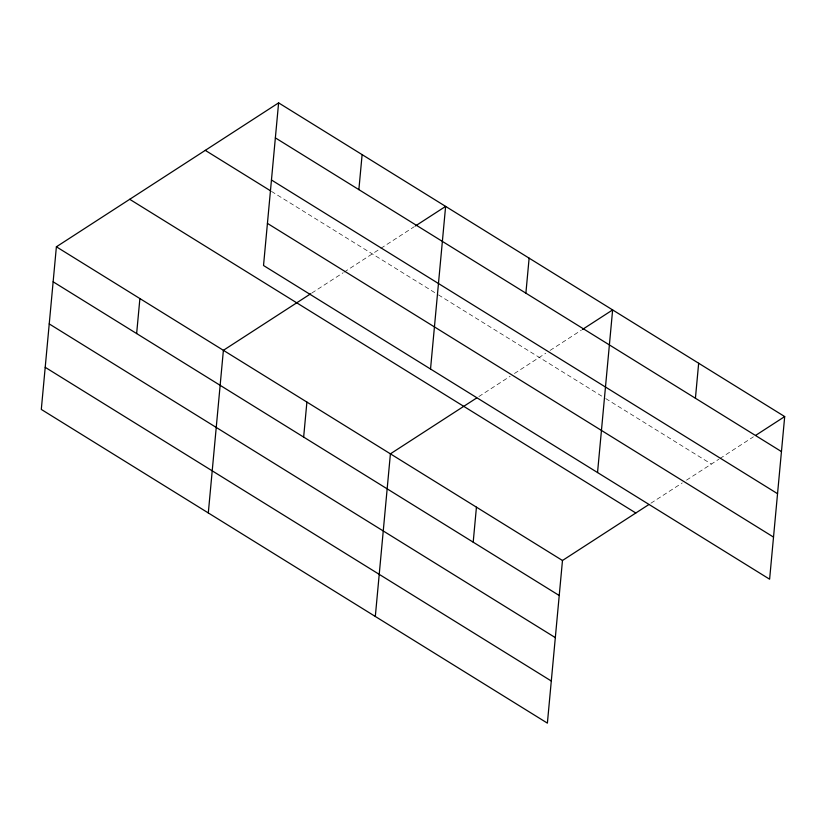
<?xml version="1.0" encoding="UTF-8"?>
<svg xmlns="http://www.w3.org/2000/svg" width="826" height="826" viewBox="0 0 826 826"><rect width="100%" height="100%" fill="white"/><g stroke="black" fill="none" stroke-linecap="round" stroke-linejoin="round"><path stroke-width="0.62" stroke-dasharray="4.13 3.1" d="M311.846 293.034L343.141 272.766M344.225 272.064L379.836 248.998M380.91 248.296L414.342 226.644M478.853 396.552L510.148 376.284M514.474 373.486L545.769 353.218M550.085 350.42L581.359 330.173M650.919 503.21L682.224 482.942M686.54 480.143L718.919 459.173M719.993 458.482L753.426 436.83M271.434 191.374L437.357 294.221M438.441 294.892L604.642 397.915M605.726 398.586L711.362 464.067"/><path stroke-width="1.24" d="M278.61 102.868L263.525 265.507L769.615 579.202L784.7 416.572L278.61 102.868L56.385 246.798L41.3 409.428L547.39 723.132L562.475 560.493L648.761 504.614M136.641 333.559L139.893 298.558M208.307 512.946L223.392 350.317L310.762 293.736M303.648 437.088L306.9 402.076M358.866 189.639L362.118 154.638M375.314 616.475L390.409 453.835L476.695 397.956M430.532 369.026L445.617 206.397L415.426 225.952M473.195 542.176L476.437 507.164M525.883 293.158L529.125 258.156M597.539 472.544L612.634 309.915L582.433 329.471M695.42 398.246L698.662 363.244M755.583 435.426L784.7 416.572M275.368 137.88L781.448 451.574M271.455 179.996L777.545 493.69M205.282 150.363L270.35 190.703M267.428 223.392L773.518 537.086M129.723 199.303L635.813 512.998M56.385 246.798L562.475 560.493M53.143 281.8L559.223 595.505M49.23 323.916L555.32 637.62M45.203 367.312L551.293 681.006"/></g></svg>
